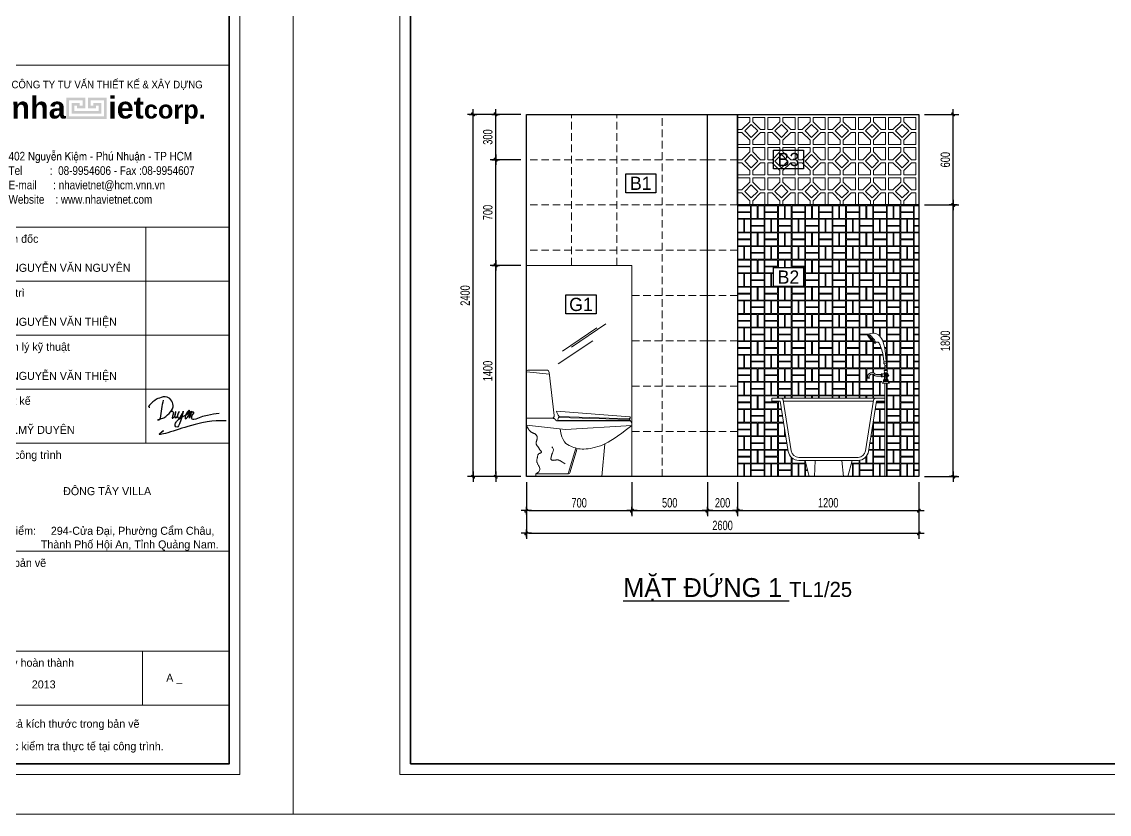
# Model space of a CAD drawing. Header units: inches. Extents: x 88947 to 296847, y 35049 to 161062.
# Drawn here: x 220800 to 228005, y 45550 to 50801 of the extents above; entities that cross this region are included whole.
import ezdxf
from ezdxf.enums import TextEntityAlignment as Align

# ---------------------------------------------------------------- set-up
doc = ezdxf.new("R2010")
doc.units = ezdxf.units.IN
doc.header["$MEASUREMENT"] = 0
doc.header["$PDMODE"] = 1
doc.linetypes.add('HIDDEN', pattern=[0.375, 0.25, -0.125])
doc.layers.add('$AUDIT_BAD_LAYER1', color=7, linetype='Continuous')
doc.layers.add('text', color=2, linetype='Continuous')
for name, color, linetype, lineweight in [('0.15', 175, 'Continuous', 20), ('0.4', 1, 'Continuous', 30), ('A-Dims', 145, 'Continuous', 25), ('A-Text', 30, 'Continuous', 9), ('A-Wall', 2, 'Continuous', 35), ('DIM', 7, 'Continuous', 25), ('HACTH', 8, 'Continuous', 5), ('KHUNG 2', 144, 'Continuous', 18), ('KY HIEU', 4, 'Continuous', 25), ('NEN', 5, 'Continuous', 9), ('Net thay', 3, 'Continuous', 25), ('NETMANH', 192, 'Continuous', 18), ('vdung', 56, 'Continuous', 9)]:
    doc.layers.add(name, color=color, linetype=linetype, lineweight=lineweight)
doc.styles.add('FRANKO', font='VFRANKO.TTF')
doc.styles.add('KHUNGTEN', font='VHELVEB.TTF')
doc.styles.add('VNI-HELVE-CONDENSE', font='VNARIAL.TTF', dxfattribs={"width": 0.7})
doc.dimstyles.new('TAS-50', dxfattribs={"dimscale": 25, "dimtxt": 2.5, "dimasz": 0.7, "dimexe": 1.5, "dimexo": 1.5, "dimgap": 0.8, "dimtad": 1, "dimdec": 0, "dimzin": 3, "dimdsep": 46, "dimtxsty": 'VNI-HELVE-CONDENSE', "dimblk": 'TICK', "dimcen": 2.5, "dimclrt": 71, "dimazin": 2, "dimtfac": 0.75, "dimtdec": 0, "dimtix": 1, "dimtmove": 2, "dimatfit": 2, "dimldrblk": 'TICK123', "dimfxl": 1.5, "dimtolj": 1, "dimtzin": 0, "dimarcsym": 0})

# ---------------------------------------------------------------- blocks, each defined once
blk = doc.blocks.new('A$C22DF5D2D')
for points in [[(-10, 1159), (-123, 479), (-148, 421), (-212, 409), (-104, 451), (219, 660), (363, 901), (147, 1267), (-150, 1235), (-388, 1094), (-537, 889), (-506, 892)], [(255, 700), (290, 728), (339, 743), (363, 705), (341, 552), (331, 483), (357, 485), (464, 729), (431, 561), (448, 495), (513, 535), (530, 566), (588, 726), (535, 529), (559, 486), (639, 526), (747, 742), (622, 304), (565, 189), (507, 143), (444, 188), (443, 257), (521, 382), (803, 578), (926, 655), (981, 729), (981, 766), (870, 665), (831, 456), (904, 515), (1051, 736), (976, 480), (1094, 717), (1127, 703), (1105, 634), (1056, 499), (1066, 460), (1148, 442), (1421, 530), (1656, 597), (2094, 666)], [(2356, 378), (916, 165), (-61, -39), (0, 0), (-61, -39)]]:
    blk.add_spline(points, degree=3)
blk = doc.blocks.new('khung ten')
at = {"layer": '0.4'}
h = blk.add_hatch(color=256, dxfattribs=at)
h.paths.add_polyline_path([(303108, -206615), (302758, -206615), (302758, -207015), (303508, -207015), (303508, -206615), (303158, -206615), (303158, -206815), (303308, -206815), (303308, -206765), (303358, -206765), (303358, -206865), (302908, -206865), (302908, -206765), (302958, -206765), (302958, -206815), (303108, -206815)])
h.paths.add_polyline_path([(303058, -206665), (303058, -206765), (303008, -206765), (303008, -206715), (302858, -206715), (302858, -206915), (303408, -206915), (303408, -206715), (303258, -206715), (303258, -206765), (303208, -206765), (303208, -206665), (303458, -206665), (303458, -206965), (302808, -206965), (302808, -206665)], flags=16)
at = {"layer": '0.15', "ltscale": 0.7}
blk.add_line((301249, -213090), (305804, -213090), dxfattribs=at)
at = {"layer": 'A-Wall', "ltscale": 0.7}
blk.add_lwpolyline([(267204, -219099), (305804, -219099), (305804, -190799), (267204, -190799)], close=True, dxfattribs=at)
at = {"layer": 'KHUNG 2', "ltscale": 0.7}
for p, q in [((301249, -206004), (305804, -206004)), ((301249, -209041), (305804, -209041)), ((304246, -213090), (304246, -209041)), ((301249, -210053), (305804, -210053)), ((301249, -211065), (305804, -211065)), ((301249, -212078), (305804, -212078)), ((301249, -213090), (305804, -213090)), ((301249, -215115), (305804, -215115)), ((301249, -216986), (305804, -216986)), ((304185, -217998), (304185, -216986)), ((301249, -217998), (305804, -217998))]:
    blk.add_line(p, q, dxfattribs=at)
blk.add_lwpolyline([(267004, -219299), (306004, -219299), (306004, -190599), (267004, -190599)], close=True, dxfattribs=at)
at = {"layer": 'NETMANH', "ltscale": 0.7}
blk.add_lwpolyline([(265004, -220042), (307004, -220042), (307004, -190342), (265004, -190342)], close=True, dxfattribs=at)
at = {"layer": 'text', "linetype": 'Continuous', "xscale": 0.5, "yscale": 0.5, "zscale": 0.5}
blk.add_blockref('A$C22DF5D2D', (304573, -212860), dxfattribs=at)
at = {"layer": '$AUDIT_BAD_LAYER1', "color": 2, "linetype": 'Continuous', "style": 'KHUNGTEN', "width": 0.9}
blk.add_text('COÂNG TY TÖ VAÁN THIEÁT KEÁ & XAÂY DÖÏNG', height=142.53, dxfattribs=at).set_placement((303519, -206369), align=Align.MIDDLE_CENTER)
at = {"layer": '$AUDIT_BAD_LAYER1', "color": 2, "linetype": 'Continuous', "insert": (301673, -207630), "char_height": 161.97, "width": 6102.51, "attachment_point": 1, "style": 'KHUNGTEN'}
blk.add_mtext('{\\fVNI-Helve-Condense|b0|i0|c0|p2;402 Nguyeãn Kieäm - Phuù Nhuaän - TP HCM \\PTel          :  08-9954606 - Fax :08-9954607\\PE-mail      : nhavietnet@hcm.vnn.vn\\PWebsite    : www.nhavietnet.com}', dxfattribs=at)
at = {"layer": 'text', "linetype": 'Continuous', "style": 'FRANKO'}
for s, p in [('Giaùm ñoác', (301373, -209334)), ('Kts.NGUYEÃN VAÊN NGUYEÂN', (301373, -209878)), ('Chuû trì', (301373, -210346)), ('Kts.NGUYEÃN VAÊN THIEÄN', (301373, -210890)), ('Quaûn lyù kyõ thuaät', (301373, -211358)), ('Kts.NGUYEÃN VAÊN THIEÄN', (301373, -211903)), ('Thieát keá', (301373, -212370)), ('LEÂ.T.MYÕ DUYEÂN', (301373, -212915)), ('Teân coâng trình', (301373, -213383)), ('ÑOÂNG TAÂY VILLA', (302695, -214063)), ('Ñòa Ñieåm:     294-Cöûa Ñaïi, Phöôøng Caåm Chaâu, ', (301306, -214806)), ('Thaønh Phoá Hoäi An, Tænh Quaûng Nam.', (302278, -215061)), ('Teân baûn veõ ', (301373, -215407)), ('Ngaøy hoaøn thaønh', (301373, -217278)), ('A _ ', (304627, -217560)), ('2013', (302108, -217684)), ('Taát caû kích thöôùc trong baûn veõ ', (301385, -218421)), ('ñöôïc kieåm tra thöïc teá taïi coâng trình.', (301381, -218842))]:
    blk.add_text(s, height=150, dxfattribs=at).set_placement(p)
at = {"layer": 'text', "linetype": 'Continuous', "insert": (303546, -206852), "char_height": 410.12, "width": 9417.44, "attachment_point": 5, "style": 'KHUNGTEN'}
blk.add_mtext('{\\fVNI-Helve|b1|i0|c0|p2;nha     iet\\H0.8274x;corp.}', dxfattribs=at)
blk = doc.blocks.new('syb-floor')
at = {"linetype": 'Continuous'}
blk.add_lwpolyline([(-4.79, -2.5), (-4.79, 2.5), (3.22, 2.5), (3.22, -2.5)], close=True, dxfattribs=at)
blk.add_attdef('SYB-FLOOR', text='', height=2.5, dxfattribs=at).set_placement((-0.78, 0), align=Align.MIDDLE_CENTER)
blk = doc.blocks.new('TICK')
at = {"layer": 'A-Dims', "color": 1}
for p, q in [((-2, 0), (2, 0)), ((0, 1.5), (0, -1.5))]:
    blk.add_line(p, q, dxfattribs=at)
at = {"layer": 'A-Dims', "color": 1, "const_width": 0.788}
blk.add_lwpolyline([(-0.33, -0.35), (0.38, 0.38)], dxfattribs=at)
at = {"layer": 'A-Dims', "color": 1, "const_width": 0.394}
for points in [[(0.24, 0.52, -0.414214), (0.52, 0.52, -1)], [(0.52, 0.52, -0.414214), (0.52, 0.24, -1)], [(-0.47, -0.21, 0.414214), (-0.47, -0.49, 1)], [(-0.47, -0.49, 0.414214), (-0.19, -0.49, 1)]]:
    blk.add_lwpolyline(points, format="xyb", dxfattribs=at)
blk = doc.blocks.new('*D4298')
at = {"layer": 'Defpoints', "color": 0}
for p in [(224842.6, 47786.9), (225342.6, 47786.9), (225342.6, 47561.6)]:
    blk.add_point(p, dxfattribs=at)
at = {"layer": 'DIM', "color": 0, "lineweight": -2}
for p, q in [((224842.6, 47749.4), (224842.6, 47524.1)), ((225342.6, 47749.4), (225342.6, 47524.1)), ((224860.1, 47561.6), (225325.1, 47561.6))]:
    blk.add_line(p, q, dxfattribs=at)
at = {"layer": 'DIM', "color": 0, "lineweight": -2, "xscale": 17.5, "yscale": 17.5, "zscale": 17.5, "rotation": 180}
blk.add_blockref('TICK', (224842.6, 47561.6), dxfattribs=at)
at = {"layer": 'DIM', "color": 0, "lineweight": -2, "xscale": 17.5, "yscale": 17.5, "zscale": 17.5}
blk.add_blockref('TICK', (225342.6, 47561.6), dxfattribs=at)
at = {"layer": 'DIM', "color": 71, "insert": (225092.6, 47613.5), "char_height": 62.5, "attachment_point": 5, "style": 'VNI-HELVE-CONDENSE'}
blk.add_mtext('\\A1;500', dxfattribs=at)
blk = doc.blocks.new('TICK123')
at = {"layer": 'A-Dims', "color": 1}
blk.add_lwpolyline([(0.05, 0, 0, 0.84, 0), (-2.11, 0, 8.4, 8.4, 0)], format="xyseb", dxfattribs=at)
blk = doc.blocks.new('*D4299')
at = {"layer": 'Defpoints', "color": 0}
for p in [(225342.6, 47786.9), (225542.6, 47786.9), (225542.6, 47561.6)]:
    blk.add_point(p, dxfattribs=at)
at = {"layer": 'DIM', "color": 0, "lineweight": -2}
for p, q in [((225342.6, 47749.4), (225342.6, 47524.1)), ((225542.6, 47749.4), (225542.6, 47524.1)), ((225360.1, 47561.6), (225525.1, 47561.6))]:
    blk.add_line(p, q, dxfattribs=at)
at = {"layer": 'DIM', "color": 0, "lineweight": -2, "xscale": 17.5, "yscale": 17.5, "zscale": 17.5, "rotation": 180}
blk.add_blockref('TICK', (225342.6, 47561.6), dxfattribs=at)
at = {"layer": 'DIM', "color": 0, "lineweight": -2, "xscale": 17.5, "yscale": 17.5, "zscale": 17.5}
blk.add_blockref('TICK', (225542.6, 47561.6), dxfattribs=at)
at = {"layer": 'DIM', "color": 71, "insert": (225442.6, 47613.5), "char_height": 62.5, "attachment_point": 5, "style": 'VNI-HELVE-CONDENSE'}
blk.add_mtext('\\A1;200', dxfattribs=at)
blk = doc.blocks.new('*D4300')
at = {"layer": 'Defpoints', "color": 0}
for p in [(225542.6, 47786.9), (226742.6, 47786.9), (226742.6, 47561.6)]:
    blk.add_point(p, dxfattribs=at)
at = {"layer": 'DIM', "color": 0, "lineweight": -2}
for p, q in [((225542.6, 47749.4), (225542.6, 47524.1)), ((226742.6, 47749.4), (226742.6, 47524.1)), ((225560.1, 47561.6), (226725.1, 47561.6))]:
    blk.add_line(p, q, dxfattribs=at)
at = {"layer": 'DIM', "color": 0, "lineweight": -2, "xscale": 17.5, "yscale": 17.5, "zscale": 17.5, "rotation": 180}
blk.add_blockref('TICK', (225542.6, 47561.6), dxfattribs=at)
at = {"layer": 'DIM', "color": 0, "lineweight": -2, "xscale": 17.5, "yscale": 17.5, "zscale": 17.5}
blk.add_blockref('TICK', (226742.6, 47561.6), dxfattribs=at)
at = {"layer": 'DIM', "color": 71, "insert": (226142.6, 47613.5), "char_height": 62.5, "attachment_point": 5, "style": 'VNI-HELVE-CONDENSE'}
blk.add_mtext('\\A1;1200', dxfattribs=at)
blk = doc.blocks.new('*D4295')
at = {"layer": 'Defpoints', "color": 0}
for p in [(224142.6, 47786.9), (226742.6, 47786.9), (226742.6, 47411.6)]:
    blk.add_point(p, dxfattribs=at)
at = {"layer": 'DIM', "color": 0, "lineweight": -2}
for p, q in [((224142.6, 47749.4), (224142.6, 47374.1)), ((226742.6, 47749.4), (226742.6, 47374.1)), ((224160.1, 47411.6), (226725.1, 47411.6))]:
    blk.add_line(p, q, dxfattribs=at)
at = {"layer": 'DIM', "color": 0, "lineweight": -2, "xscale": 17.5, "yscale": 17.5, "zscale": 17.5, "rotation": 180}
blk.add_blockref('TICK', (224142.6, 47411.6), dxfattribs=at)
at = {"layer": 'DIM', "color": 0, "lineweight": -2, "xscale": 17.5, "yscale": 17.5, "zscale": 17.5}
blk.add_blockref('TICK', (226742.6, 47411.6), dxfattribs=at)
at = {"layer": 'DIM', "color": 71, "insert": (225442.6, 47463.5), "char_height": 62.5, "attachment_point": 5, "style": 'VNI-HELVE-CONDENSE'}
blk.add_mtext('\\A1;2600', dxfattribs=at)
blk = doc.blocks.new('*D4291')
at = {"layer": 'Defpoints', "color": 0}
for p in [(223939.4, 49186.9), (224142.6, 49186.9), (224142.6, 47786.9)]:
    blk.add_point(p, dxfattribs=at)
at = {"layer": 'DIM', "color": 0, "lineweight": -2}
for p, q in [((224105.1, 49186.9), (223901.9, 49186.9)), ((223939.4, 47804.4), (223939.4, 49169.4)), ((224105.1, 47786.9), (223901.9, 47786.9))]:
    blk.add_line(p, q, dxfattribs=at)
at = {"layer": 'DIM', "color": 0, "lineweight": -2, "xscale": 17.5, "yscale": 17.5, "zscale": 17.5}
for p, rotation in [((223939.4, 49186.9), 90), ((223939.4, 47786.9), 270)]:
    blk.add_blockref('TICK', p, dxfattribs=dict(at, rotation=rotation))
at = {"layer": 'DIM', "color": 71, "insert": (223887.5, 48486.9), "char_height": 62.5, "attachment_point": 5, "rotation": 90, "style": 'VNI-HELVE-CONDENSE'}
blk.add_mtext('\\A1;1400', dxfattribs=at)
blk = doc.blocks.new('*D4292')
at = {"layer": 'Defpoints', "color": 0}
for p in [(223789.4, 50186.9), (224142.6, 50186.9), (224142.6, 47786.9)]:
    blk.add_point(p, dxfattribs=at)
at = {"layer": 'DIM', "color": 0, "lineweight": -2}
for p, q in [((224105.1, 50186.9), (223751.9, 50186.9)), ((223789.4, 47804.4), (223789.4, 50169.4)), ((224105.1, 47786.9), (223751.9, 47786.9))]:
    blk.add_line(p, q, dxfattribs=at)
at = {"layer": 'DIM', "color": 0, "lineweight": -2, "xscale": 17.5, "yscale": 17.5, "zscale": 17.5}
for p, rotation in [((223789.4, 50186.9), 90), ((223789.4, 47786.9), 270)]:
    blk.add_blockref('TICK', p, dxfattribs=dict(at, rotation=rotation))
at = {"layer": 'DIM', "color": 71, "insert": (223737.5, 48986.9), "char_height": 62.5, "attachment_point": 5, "rotation": 90, "style": 'VNI-HELVE-CONDENSE'}
blk.add_mtext('\\A1;2400', dxfattribs=at)
blk = doc.blocks.new('*D4293')
at = {"layer": 'Defpoints', "color": 0}
for p in [(223939.4, 49886.9), (224142.6, 49886.9), (224142.6, 49186.9)]:
    blk.add_point(p, dxfattribs=at)
at = {"layer": 'DIM', "color": 0, "lineweight": -2}
for p, q in [((224105.1, 49886.9), (223901.9, 49886.9)), ((223939.4, 49204.4), (223939.4, 49869.4)), ((224105.1, 49186.9), (223901.9, 49186.9))]:
    blk.add_line(p, q, dxfattribs=at)
at = {"layer": 'DIM', "color": 0, "lineweight": -2, "xscale": 17.5, "yscale": 17.5, "zscale": 17.5}
for p, rotation in [((223939.4, 49886.9), 90), ((223939.4, 49186.9), 270)]:
    blk.add_blockref('TICK', p, dxfattribs=dict(at, rotation=rotation))
at = {"layer": 'DIM', "color": 71, "insert": (223887.5, 49536.9), "char_height": 62.5, "attachment_point": 5, "rotation": 90, "style": 'VNI-HELVE-CONDENSE'}
blk.add_mtext('\\A1;700', dxfattribs=at)
blk = doc.blocks.new('*D4294')
at = {"layer": 'Defpoints', "color": 0}
for p in [(223939.4, 50186.9), (224142.6, 50186.9), (224142.6, 49886.9)]:
    blk.add_point(p, dxfattribs=at)
at = {"layer": 'DIM', "color": 0, "lineweight": -2}
for p, q in [((224105.1, 50186.9), (223901.9, 50186.9)), ((223939.4, 49904.4), (223939.4, 50169.4)), ((224105.1, 49886.9), (223901.9, 49886.9))]:
    blk.add_line(p, q, dxfattribs=at)
at = {"layer": 'DIM', "color": 0, "lineweight": -2, "xscale": 17.5, "yscale": 17.5, "zscale": 17.5}
for p, rotation in [((223939.4, 50186.9), 90), ((223939.4, 49886.9), 270)]:
    blk.add_blockref('TICK', p, dxfattribs=dict(at, rotation=rotation))
at = {"layer": 'DIM', "color": 71, "insert": (223887.4, 50036.9), "char_height": 62.5, "attachment_point": 5, "rotation": 90, "style": 'VNI-HELVE-CONDENSE'}
blk.add_mtext('\\A1;300', dxfattribs=at)
blk = doc.blocks.new('*D4296')
at = {"layer": 'Defpoints', "color": 0}
for p in [(226742.6, 49586.9), (226970.7, 49586.9), (226742.6, 47786.9)]:
    blk.add_point(p, dxfattribs=at)
at = {"layer": 'DIM', "color": 0, "lineweight": -2}
for p, q in [((226780.1, 49586.9), (227008.2, 49586.9)), ((226970.7, 47804.4), (226970.7, 49569.4)), ((226780.1, 47786.9), (227008.2, 47786.9))]:
    blk.add_line(p, q, dxfattribs=at)
at = {"layer": 'DIM', "color": 0, "lineweight": -2, "xscale": 17.5, "yscale": 17.5, "zscale": 17.5}
for p, rotation in [((226970.7, 49586.9), 90), ((226970.7, 47786.9), 270)]:
    blk.add_blockref('TICK', p, dxfattribs=dict(at, rotation=rotation))
at = {"layer": 'DIM', "color": 71, "insert": (226918.8, 48686.9), "char_height": 62.5, "attachment_point": 5, "rotation": 90, "style": 'VNI-HELVE-CONDENSE'}
blk.add_mtext('\\A1;1800', dxfattribs=at)
blk = doc.blocks.new('*D4297')
at = {"layer": 'Defpoints', "color": 0}
for p in [(226742.6, 50186.9), (226970.7, 50186.9), (226742.6, 49586.9)]:
    blk.add_point(p, dxfattribs=at)
at = {"layer": 'DIM', "color": 0, "lineweight": -2}
for p, q in [((226780.1, 50186.9), (227008.2, 50186.9)), ((226970.7, 49604.4), (226970.7, 50169.4)), ((226780.1, 49586.9), (227008.2, 49586.9))]:
    blk.add_line(p, q, dxfattribs=at)
at = {"layer": 'DIM', "color": 0, "lineweight": -2, "xscale": 17.5, "yscale": 17.5, "zscale": 17.5}
for p, rotation in [((226970.7, 50186.9), 90), ((226970.7, 49586.9), 270)]:
    blk.add_blockref('TICK', p, dxfattribs=dict(at, rotation=rotation))
at = {"layer": 'DIM', "color": 71, "insert": (226918.8, 49886.9), "char_height": 62.5, "attachment_point": 5, "rotation": 90, "style": 'VNI-HELVE-CONDENSE'}
blk.add_mtext('\\A1;600', dxfattribs=at)
blk = doc.blocks.new('A$C44274471')
at = {"linetype": 'Continuous', "ltscale": 3}
for p, q in [((0, 520), (0, 500)), ((60.4, 520), (689.6, 520)), ((750, 520), (750, 500)), ((76.4, 500), (673.6, 500)), ((220.2, 107.6), (247.6, 0)), ((287.7, 107.6), (283.5, 0)), ((463.4, 107.6), (474.7, 0)), ((532.3, 107.6), (504, 0))]:
    blk.add_line(p, q, dxfattribs=at)
for points in [[(750, 520), (689.6, 520, 0.368555), (674.8, 507.4), (621, 170.3, -0.371992), (571.5, 127.6), (178.5, 127.6, -0.371992), (129, 170.3), (75.2, 507.4, 0.368555), (60.4, 520), (0, 520)], [(750, 500), (693.9, 500), (640.7, 167.3, -0.371459), (571.5, 107.6), (178.5, 107.6, -0.371459), (109.3, 167.3), (56.1, 500), (0, 500)]]:
    blk.add_lwpolyline(points, format="xyb", dxfattribs=at)
blk = doc.blocks.new('Horizontal Faucet-Side')
for p, q in [((0.5, 0.11), (-0.5, 0.11)), ((-0.85, -1.38), (-0.85, -1.51)), ((-0.81, -1.38), (-0.81, -1.51)), ((-0.78, -1.38), (-0.81, -1.38)), ((-0.77, -1.51), (-0.81, -1.51)), ((-0.76, -3.04), (-0.76, -3.15)), ((-0.63, -2.92), (0.64, -2.92)), ((-0.63, -3.27), (0.64, -3.27)), ((-0.61, -2.84), (0.61, -2.84)), ((-0.61, -2.92), (0.61, -2.92)), ((-0.58, -1.8), (-0.58, -1.91)), ((-0.57, -3.49), (0.57, -3.49)), ((-0.57, -3.49), (0.57, -3.49)), ((-0.51, -3.49), (-0.51, -3.27)), ((0.5, -0.93), (-0.5, -0.93)), ((0.5, -1.53), (-0.5, -1.53)), ((-0.5, -3.04), (-0.5, -3.15)), ((-0.48, -0.64), (0.48, -0.64)), ((-0.48, -0.7), (0.48, -0.7)), ((-0.45, -1.68), (-0.25, -1.68)), ((-0.45, -2.03), (-0.26, -2.03)), ((0.44, -0.89), (-0.44, -0.89)), ((-0.43, -1.68), (-0.33, -1.68)), ((0.39, -0.93), (-0.39, -0.93)), ((-0.38, -2.25), (-0.26, -2.25)), ((-0.38, -2.38), (-0.26, -2.38)), ((-0.32, -1.8), (-0.32, -1.91)), ((0.26, -1.97), (-0.26, -1.97)), ((-0.26, -1.97), (-0.26, -2.84)), ((-0.25, -1.6), (-0.25, -1.97)), ((0.25, -1.96), (-0.25, -1.96)), ((0.25, -1.6), (0.25, -1.97)), ((0.25, -1.68), (0.42, -1.68)), ((0.26, -1.97), (0.26, -2.84)), ((0.26, -2.03), (0.45, -2.03)), ((0.26, -2.25), (0.38, -2.25)), ((0.26, -2.38), (0.38, -2.38)), ((0.31, -1.8), (0.31, -1.91)), ((0.33, -1.68), (0.45, -1.68)), ((0.5, -3.04), (0.5, -3.15)), ((0.51, -3.49), (0.51, -3.27)), ((0.58, -1.8), (0.58, -1.91)), ((0.77, -3.04), (0.77, -3.15)), ((1.18, -0.94), (1.18, -1.94)), ((1.31, -0.94), (1.31, -1.94)), ((1.43, -1.07), (1.43, -1.82)), ((1.49, -1.13), (1.49, -1.76)), ((1.49, -1.19), (3.13, -1.19)), ((1.49, -1.69), (3.13, -1.69)), ((5.5, -1.86), (5.5, -2.23)), ((5.5, -2.23), (6, -2.23)), ((5.5, -2.35), (6, -2.35)), ((6, -1.83), (6, -2.23))]:
    blk.add_line(p, q)
for radius in [0.24, 0.106]:
    blk.add_circle((0, -1.23), radius)
for centre, radius, start, end in [((-0.48, 0.04), 0.0765, 108.8344, 251.1656), ((-0.32, 0.08), 0.187, 128.8603, 169.4936), ((0, 0), 0.492, 27.3924, 152.6075), ((0.32, 0.08), 0.187, 10.5064, 51.1397), ((0.48, 0.04), 0.0765, 288.8344, 71.1656), ((-0.86, -1.49), 0.105, 82.9529, 156.4512), ((-0.86, -1.4), 0.105, 203.5488, 277.0471), ((-0.37, -4.03), 0.577, 110.9621, 153.5568), ((-0.83, -1.38), 0.0191, 0, 180), ((-0.83, -1.51), 0.0191, 180, 0), ((0.14, -1.38), 0.917, 132.2191, 220.7078), ((-0.63, -3.04), 0.125, 90, 180), ((-0.63, -3.15), 0.125, 180, 270), ((-0.85, -3.46), 0.546, 50.2117, 74.0678), ((-0.85, -2.73), 0.546, 285.9322, 309.7883), ((-0.21, -3.15), 0.502, 191.805, 223.4089), ((-0.61, -2.88), 0.0383, 90, 270), ((-0.21, -3.15), 0.502, 129.691, 142.1531), ((-0.45, -1.8), 0.125, 90, 180), ((-0.45, -1.91), 0.125, 180, 270), ((0.15, -1.72), 0.748, 199.8702, 225.3483), ((-1.32, -1.16), 0.96, 324.5133, 336.9703), ((-1.14, -2.3), 0.766, 322.756, 353.9554), ((-0.67, -2.22), 0.546, 50.2117, 74.0678), ((-0.67, -1.49), 0.546, 285.9322, 309.7883), ((-0.48, -0.67), 0.0312, 90, 270), ((-2.09, -0.65), 1.7, 0.3616, 21.3297), ((0, -1.55), 0.791, 50.8029, 129.1971), ((-2.15, -1.23), 1.68, 349.7227, 10.2773), ((0, -3.99), 1.07, 62.0287, 117.9713), ((0, -2.2), 1.07, 242.0287, 297.9713), ((-0.38, -2.32), 0.0625, 90, 270), ((0, -2.14), 0.461, 122.1571, 133.1963), ((0, -1.57), 0.461, 226.8037, 237.8429), ((-0.32, -1.6), 0.0701, 358.1671, 85.165), ((0.32, -1.6), 0.0701, 94.835, 181.8329), ((0, -2.14), 0.461, 46.8037, 56.5158), ((0, -1.57), 0.461, 303.4842, 313.1963), ((0.67, -2.26), 0.585, 105.3059, 128.3511), ((0.67, -1.45), 0.585, 231.6489, 254.6941), ((-0.15, -1.72), 0.748, 314.6517, 340.1298), ((0.38, -2.32), 0.0625, 270, 90), ((1.14, -2.3), 0.766, 186.0446, 217.244), ((2.09, -0.65), 1.7, 158.6703, 179.6384), ((1.32, -1.16), 0.96, 203.0297, 215.4867), ((0.45, -1.8), 0.125, 0, 90), ((0.45, -1.91), 0.125, 270, 360), ((2.15, -1.23), 1.68, 169.7227, 190.2773), ((0.48, -0.67), 0.0312, 270, 90), ((0.05, -1.3), 0.733, 33.1755, 54.5132), ((0.87, -3.5), 0.585, 105.3059, 128.3511), ((0.87, -2.69), 0.585, 231.6489, 254.6941), ((0.21, -3.15), 0.502, 37.8469, 50.309), ((0.89, -2.38), 0.521, 56.448, 131.9153), ((0.21, -3.15), 0.502, 316.5911, 348.4745), ((0.37, -4.03), 0.577, 26.4432, 69.0379), ((0.61, -2.88), 0.0383, 270, 90), ((0.64, -3.04), 0.125, 0, 90), ((0.64, -3.15), 0.125, 270, 360), ((0.95, -0.61), 0.409, 225.5769, 304.3774), ((1.24, -0.94), 0.0625, 0, 180), ((1.24, -1.94), 0.0625, 180, 0), ((1.37, -1.07), 0.0625, 0, 180), ((1.37, -1.82), 0.0625, 180, 0), ((1.46, -1.13), 0.0312, 0, 180), ((1.46, -1.76), 0.0312, 180, 0), ((3.13, -0.69), 0.5, 270, 318.296), ((3.13, -0.69), 1, 270, 318.296), ((4.57, -1.98), 1.44, 5.832, 138.296), ((4.57, -1.98), 0.935, 7.2264, 138.296), ((5.5, -2.29), 0.0625, 90, 270), ((6, -2.29), 0.0625, 270, 90), ((-1.17, -3.72), 0.286, 265.658, 349.6403), ((1.17, -3.72), 0.286, 190.3597, 274.342)]:
    blk.add_arc(centre, radius, start, end)
blk = doc.blocks.new('A$C4BEF14F7')
h = blk.add_hatch()
h.set_pattern_fill('HEX', color=256, scale=12, style=0)
h.set_pattern_definition([(7e-15, (-25102.5232, -26589.0882), (0, 2.59807621), [1.5, -3]), (120, (-25102.5232, -26589.0882), (-2.25, -1.2990381), [1.5, -3]), (60, (-25101.0232, -26589.0882), (-2.25, 1.2990381), [1.5, -3])])
edge = h.paths.add_edge_path()
edge.add_ellipse((-99.1, 174.2), major_axis=(-24.4, 28.4), ratio=0.188266, start_angle=181.55735, end_angle=360)
edge.add_ellipse((-99.1, 174.2), major_axis=(-24.4, 28.4), ratio=0.188266, start_angle=360, end_angle=540)
edge.add_line((-74.7, 145.8), (-74.6, 145.9))
for p, q in [((-123.5, 202.7), (-119, 207.2)), ((-74.7, 145.8), (-70.2, 150.3))]:
    blk.add_line(p, q)
for points in [[(-119, 207.2), (-103.8, 211.5), (-90.5, 213.6), (-78.8, 213.5), (-68.5, 211.5), (-59.5, 207.6), (-51.4, 202.2), (-44.1, 195.2), (-37.3, 187), (-31, 177.6), (-25.1, 166.6), (-19.7, 153.8), (-14.8, 138.7), (-10.6, 120.9), (-7, 100), (-0.7, 27.3), (-0.7, 27.2)], [(-70.2, 150.3), (-65.4, 153.4), (-61.2, 155.1), (-57.5, 155.3), (-54, 154.1), (-50.7, 151.4), (-47.5, 147.1), (-44.2, 141.2), (-40.7, 133.8), (-37, 124.8), (-33.1, 114.5), (-29.3, 103.4), (-25.6, 91.6), (-22.3, 79.7), (-14.6, 27.3)], [(-14.6, 27.3), (-14.3, 23.8), (-0.5, 24.9), (-0.7, 27.2)], [(-12.3, 11.2), (-8.9, 1.4), (0, 0), (1, 12.3)]]:
    blk.add_lwpolyline(points)
blk.add_lwpolyline([(-14.6, 11), (2.8, 12.4), (1.7, 25.1), (-15.6, 23.7)], close=True)
blk.add_ellipse((-94.6, 178.7), major_axis=(-24.4, 28.4), ratio=0.188266, start_param=3.141593, end_param=6.310366)
blk = doc.blocks.new('bb')
for p, q in [((-91.4, 678.8), (61.9, 694.1)), ((-71.8, 706.5), (52.7, 706.5)), ((61.9, 697.2), (61.9, 342.2)), ((-624.1, 395.8), (-138.2, 434.2)), ((-628.7, 369.4), (-139.8, 369.4)), ((-627.6, 390.6), (-619.3, 382.3)), ((-622.5, 378.5), (-151.2, 392.6)), ((-619.3, 382.3), (-154.8, 398.5)), ((-106.1, 387.9), (61.9, 387.9)), ((-638, 339.8), (-196.7, 311.7)), ((-197.7, 311.7), (61.9, 342.2)), ((-457.8, 217.4), (-438.1, 0)), ((-275.1, 187), (-226.9, 25.1)), ((-266.2, 189.7), (-218.1, 27.7)), ((-438.1, 0), (0, 0)), ((-218.1, 18.5), (0, 18.5)), ((0, 18.5), (0, 0))]:
    blk.add_line(p, q)
for points in [[(-90.1, 690.1), (-122.8, 404.5)], [(-626.4, 373.1), (-148, 373.1)], [(-106.1, 387.9), (-109.3, 387.5), (-111.9, 387.1), (-114.1, 386.8), (-115.9, 386.5), (-117.5, 386.1), (-118.7, 385.8), (-119.8, 385.5), (-120.8, 385.2), (-121.7, 384.9), (-122.6, 384.6), (-123.4, 384.3), (-124.1, 384), (-124.8, 383.6), (-125.4, 383.3), (-126, 382.9), (-126.6, 382.6), (-127.1, 382.2), (-127.6, 381.7), (-128.1, 381.3), (-128.6, 380.8), (-129, 380.3), (-129.4, 379.9), (-129.8, 379.4), (-130.2, 378.9), (-130.6, 378.5), (-131, 378), (-131.4, 377.6), (-131.7, 377.1), (-132, 376.7), (-132.4, 376.3), (-132.7, 375.9), (-132.9, 375.6), (-133.2, 375.2), (-133.4, 374.9), (-133.6, 374.6), (-133.7, 374.4), (-133.9, 374.1), (-134.1, 373.8), (-134.2, 373.6), (-134.4, 373.3), (-134.6, 373.1), (-134.9, 372.8), (-135.3, 372.4), (-136, 371.9), (-137, 371.2), (-138.3, 370.4), (-139.8, 369.4)], [(-638, 339.8), (-601.4, 311.6), (-569.8, 287.9), (-542.6, 268.3), (-519, 252.2), (-498.2, 239), (-479.5, 228.2), (-462.2, 219.4), (-445.5, 211.9), (-428.8, 205.3), (-412.1, 199.6), (-395.5, 194.7), (-379.3, 190.6), (-363.4, 187.4), (-348.2, 185), (-333.6, 183.4), (-319.9, 182.7), (-307.2, 182.8), (-295.3, 183.6), (-284, 185.2), (-273.3, 187.4), (-262.9, 190.2), (-252.7, 193.6), (-242.5, 197.4), (-232.2, 201.6), (-221.7, 206.3), (-211.1, 212.2), (-200.8, 220.2), (-191, 231), (-181.9, 245.5), (-173.9, 264.6), (-167.1, 289.2), (-162.6, 315.8)], [(61.9, 342.2), (57.3, 332.8), (53.4, 325.3), (50.2, 319.4), (47.6, 314.8), (45.5, 311.4), (43.8, 308.8), (42.2, 306.7), (40.9, 305.1), (39.5, 303.5), (38.2, 302), (36.8, 300.6), (35.3, 299.3), (33.8, 298), (32.1, 296.8), (30.3, 295.6), (28.3, 294.5), (26.2, 293.4), (23.8, 292.3), (21.4, 291.2), (18.9, 290.2), (16.3, 289.1), (13.8, 287.9), (11.2, 286.8), (8.8, 285.5), (6.5, 284.2), (4.2, 282.8), (2.2, 281.3), (0.2, 279.8), (-1.6, 278.1), (-3.2, 276.3), (-4.7, 274.4), (-6.1, 272.4), (-7.3, 270.2), (-8.3, 268), (-9.1, 265.7), (-9.8, 263.3), (-10.3, 260.8), (-10.5, 258.3), (-10.5, 255.8), (-10.3, 253.3), (-9.9, 250.7), (-9.3, 248.2), (-8.5, 245.6), (-7.7, 243), (-6.8, 240.4), (-5.9, 237.8), (-5.1, 235.1), (-4.4, 232.5), (-3.8, 229.7), (-3.5, 227), (-3.3, 224.3), (-3.3, 221.5), (-3.5, 218.8), (-4, 216.2), (-4.7, 213.7), (-5.7, 211.2), (-6.9, 208.9), (-8.4, 206.7), (-10, 204.5), (-11.8, 202.4), (-13.6, 200.3), (-15.4, 198.2), (-17.2, 196), (-18.8, 193.8), (-20.4, 191.6), (-21.7, 189.3), (-23, 187), (-24.1, 184.7), (-25.2, 182.6), (-26.2, 180.6), (-27.2, 178.8), (-28.2, 177.3), (-29.1, 176), (-30.1, 174.9), (-31, 174), (-32, 173.2), (-32.9, 172.4), (-33.7, 171.7), (-34.6, 170.9), (-35.4, 170), (-36.2, 169), (-36.9, 167.9), (-37.4, 166.6), (-37.8, 165.3), (-38.1, 164), (-38, 162.7), (-37.7, 161.4), (-37.1, 160.3), (-36.1, 159.2), (-34.9, 158.3), (-33.4, 157.4), (-31.7, 156.6), (-30, 155.9), (-28.2, 155.2), (-26.4, 154.5), (-24.8, 153.9), (-23.3, 153.3), (-21.9, 152.6), (-20.7, 151.8), (-19.5, 151), (-18.5, 150), (-17.6, 148.8), (-16.7, 147.5), (-15.9, 145.8), (-15.1, 144), (-14.3, 141.8), (-13.6, 139.4), (-12.9, 136.8), (-12.3, 134), (-11.6, 131), (-11, 127.9), (-10.3, 124.6), (-9.7, 121.2), (-9.1, 117.8), (-8.6, 114.3), (-8.1, 110.8), (-7.8, 107.4), (-7.6, 104.2), (-7.6, 101.1), (-7.8, 98.3), (-8.2, 95.7), (-8.9, 93.2), (-9.9, 90.8), (-11.2, 88.1), (-12.7, 85.2), (-14.6, 81.9), (-16.9, 77.9), (-19.5, 73.2), (-22.3, 67.7), (-25, 61.5), (-26.7, 54.7), (-26.9, 47.6), (-25, 40.2), (-20.3, 32.8), (-12.2, 25.5), (0, 18.5)], [(-106.9, 196.7), (-111.5, 192.9), (-114.6, 188.9), (-116.5, 184.8), (-117.3, 180.5), (-117.3, 176.3), (-116.6, 172.2), (-115.6, 168.2), (-114.3, 164.5), (-113.1, 161.2), (-111.8, 158.2), (-110.7, 155.4), (-109.6, 152.9), (-108.5, 150.7), (-107.6, 148.6), (-106.8, 146.6), (-106.1, 144.8), (-105.6, 143), (-105.2, 141.3), (-104.9, 139.6), (-104.6, 137.9), (-104.3, 136.3), (-104.1, 134.5), (-103.7, 132.7), (-103.4, 130.8), (-102.9, 128.8), (-102.3, 126.7), (-101.8, 124.6), (-101.3, 122.5), (-101, 120.5), (-100.8, 118.5), (-100.9, 116.6), (-101.4, 114.8), (-102.1, 113.3), (-103.3, 111.9), (-104.7, 110.8), (-106.4, 109.8), (-108.4, 109.1), (-110.7, 108.5), (-113.1, 108.2), (-115.7, 108.1), (-118.5, 108.2), (-121.4, 108.4), (-124.4, 108.8), (-127.4, 109.3), (-130.5, 109.8), (-133.6, 110.3), (-136.7, 110.6), (-139.7, 110.9), (-142.7, 110.9), (-145.6, 110.8), (-148.4, 110.5), (-151.2, 109.9), (-153.9, 109.2), (-156.7, 108.3), (-159.4, 107.2), (-162.1, 105.9), (-164.8, 104.3), (-167.6, 102.6), (-170.8, 100.5), (-174.3, 98.1), (-178.5, 95.3), (-183.3, 92), (-189, 88.3), (-195.6, 84.1)]]:
    blk.add_lwpolyline(points)
for centre, radius, start, end in [((-71.8, 688), 18.5, 90, 173.48502), ((52.7, 697.2), 9.23, 0, 90), ((-219, 449.9), 82.3, 321.35192, 349.04289), ((-564.6, 333), 73.7, 137.97014, 174.68736), ((-622, 390.6), 5.54, 111.94181, 180), ((-182.7, 377.4), 35, 346.75493, 37.00149), ((-106.1, 404.5), 16.6, 180, 270), ((-218.1, 27.7), 9.23, 196.54898, 270), ((-197.8, 33), 21, 194.64895, 223.86958)]:
    blk.add_arc(centre, radius, start, end)
blk = doc.blocks.new('*D4301')
at = {"layer": 'Defpoints', "color": 0}
for p in [(224142.6, 47786.9), (224842.6, 47786.9), (224842.6, 47561.6)]:
    blk.add_point(p, dxfattribs=at)
at = {"layer": 'DIM', "color": 0, "lineweight": -2}
for p, q in [((224142.6, 47749.4), (224142.6, 47524.1)), ((224842.6, 47749.4), (224842.6, 47524.1)), ((224160.1, 47561.6), (224825.1, 47561.6))]:
    blk.add_line(p, q, dxfattribs=at)
at = {"layer": 'DIM', "color": 0, "lineweight": -2, "xscale": 17.5, "yscale": 17.5, "zscale": 17.5, "rotation": 180}
blk.add_blockref('TICK', (224142.6, 47561.6), dxfattribs=at)
at = {"layer": 'DIM', "color": 0, "lineweight": -2, "xscale": 17.5, "yscale": 17.5, "zscale": 17.5}
blk.add_blockref('TICK', (224842.6, 47561.6), dxfattribs=at)
at = {"layer": 'DIM', "color": 71, "insert": (224492.6, 47613.5), "char_height": 62.5, "attachment_point": 5, "style": 'VNI-HELVE-CONDENSE'}
blk.add_mtext('\\A1;700', dxfattribs=at)

msp = doc.modelspace()

# ---------------------------------------------------------------- hatches: boundary and pattern name
at = {"layer": 'HACTH'}
h = msp.add_hatch(dxfattribs=at)
h.set_pattern_fill('BASKET', color=256, scale=10, style=0, pattern_type=2)
h.set_pattern_definition([(0, (225542.6, 47786.89), (0, 180), [40, -5, 40, -5, 85, -5]), (90, (225542.6, 47786.89), (-180, 1e-14), [85, -5, 40, -5, 40, -5]), (0, (225542.6, 47961.89), (0, 180), [85, -5, 40, -5, 40, -5]), (270, (225717.6, 47961.89), (180, -3e-14), [85, -5, 40, -5, 40, -5]), (0, (225542.6, 47826.89), (0, 180), [-90, 85, -5]), (0, (225542.6, 47831.89), (0, 180), [-90, 85, -5]), (0, (225542.6, 47871.89), (0, 180), [40, -5, 40, -5, 85, -5]), (90, (225632.6, 47786.89), (-180, 1e-14), [40, -5, 40, -5, 85, -5]), (90, (225672.6, 47786.89), (-180, 1e-14), [-90, 85, -5]), (90, (225677.6, 47786.89), (-180, 1e-14), [-90, 85, -5]), (0, (225542.6, 47876.89), (0, 180), [85, -5, 40, -5, 40, -5]), (0, (225542.6, 47916.89), (0, 180), [85, -95]), (0, (225542.6, 47921.89), (0, 180), [85, -95]), (90, (225582.6, 47786.89), (-180, 1e-14), [85, -95]), (90, (225587.6, 47786.89), (-180, 1e-14), [85, -95]), (90, (225627.6, 47786.89), (-180, 1e-14), [85, -5, 40, -5, 40, -5])])
edge = h.paths.add_edge_path()
edge.add_line((226511, 48547.4), (226512.4, 48547.5))
edge.add_line((226512.4, 48547.5), (226512.1, 48551))
edge.add_line((226512.1, 48551), (226504.3, 48603.4))
edge.add_line((226504.3, 48603.4), (226501, 48615.3))
edge.add_line((226501, 48615.3), (226497.4, 48627.1))
edge.add_line((226497.4, 48627.1), (226493.5, 48638.3))
edge.add_line((226493.5, 48638.3), (226489.7, 48648.5))
edge.add_line((226489.7, 48648.5), (226485.9, 48657.5))
edge.add_line((226485.9, 48657.5), (226482.5, 48665))
edge.add_line((226482.5, 48665), (226479.2, 48670.8))
edge.add_line((226479.2, 48670.8), (226476, 48675.1))
edge.add_line((226476, 48675.1), (226472.7, 48677.8))
edge.add_line((226472.7, 48677.8), (226469.2, 48679))
edge.add_line((226469.2, 48679), (226465.4, 48678.8))
edge.add_line((226465.4, 48678.8), (226461.2, 48677.1))
edge.add_line((226461.2, 48677.1), (226456.5, 48674))
edge.add_ellipse((226432.1, 48702.4), major_axis=(-24.4, 28.4), ratio=0.188266, start_angle=180, end_angle=350.12965)
edge.add_line((226408.9, 48731.2), (226407.7, 48730.9))
edge.add_line((226407.7, 48730.9), (226407.5, 48730.7))
edge.add_ellipse((226432.1, 48702.4), major_axis=(-24.4, 28.4), ratio=0.188266, start_angle=360, end_angle=361.55735, ccw=False)
edge.add_ellipse((226432.1, 48702.4), major_axis=(-24.4, 28.4), ratio=0.188266, start_angle=180, end_angle=350.12965)
edge.add_line((226408.9, 48731.2), (226422.8, 48735.2))
edge.add_line((226422.8, 48735.2), (226436.2, 48737.3))
edge.add_line((226436.2, 48737.3), (226453.4, 48737.2))
edge.add_line((226453.4, 48737.2), (226471.4, 48729.6))
edge.add_line((226471.4, 48729.6), (226482.6, 48718.9))
edge.add_line((226482.6, 48718.9), (226493, 48706.3))
edge.add_line((226493, 48706.3), (226501.6, 48690.4))
edge.add_line((226501.6, 48690.4), (226507, 48677.5))
edge.add_line((226507, 48677.5), (226511.9, 48662.4))
edge.add_line((226511.9, 48662.4), (226516.1, 48644.6))
edge.add_line((226516.1, 48644.6), (226519.6, 48623.7))
edge.add_line((226519.6, 48623.7), (226526.2, 48548.6))
edge.add_line((226526.2, 48548.6), (226528.4, 48548.8))
edge.add_line((226528.4, 48548.8), (226529.4, 48536.1))
edge.add_line((226529.4, 48536.1), (226527.7, 48536))
edge.add_line((226527.7, 48536), (226526.7, 48523.7))
edge.add_line((226526.7, 48523.7), (226526.7, 48496.5))
edge.add_arc((226524.1, 48487.1), 9.83, 27.39244, 74.7009, ccw=False)
edge.add_arc((226530.4, 48488.7), 3.75, 10.50644, 51.13965, ccw=False)
edge.add_arc((226533.6, 48487.9), 1.53, -71.16557, 71.16557, ccw=False)
edge.add_arc((226565.9, 48474.1), 34.1, 158.67026, 179.32625)
edge.add_arc((226521.3, 48459.4), 18.3, 53.97378, 54.97199, ccw=False)
edge.add_line((226532.1, 48474.3), (226533.6, 48474.3))
edge.add_arc((226533.6, 48473.6), 0.625, -90, 90, ccw=False)
edge.add_arc((226521.3, 48459.4), 18.3, -40.70784, 47.78091, ccw=False)
edge.add_arc((226521.1, 48452.6), 15, 314.65167, 339.87072, ccw=False)
edge.add_arc((226531.6, 48440.7), 1.25, -90, 90, ccw=False)
edge.add_arc((226546.9, 48441.1), 15.3, 186.04458, 217.24404)
edge.add_arc((226528.3, 48424.1), 10, 37.84695, 50.30899, ccw=False)
edge.add_line((226536.2, 48430.3), (226539.3, 48430.3))
edge.add_line((226539.3, 48430.3), (226539.3, 48421.7))
edge.add_line((226539.3, 48421.7), (226538, 48421.7))
edge.add_arc((226528.3, 48424.1), 10, 316.59107, 345.91598, ccw=False)
edge.add_arc((226531.4, 48406.4), 11.5, 15.81685, 69.0379, ccw=False)
edge.add_arc((226547.4, 48412.6), 5.72, 211.90031, 265.65801)
edge.add_line((226547, 48406.9), (226547.8, 48406.9))
edge.add_arc((226547.4, 48412.6), 5.72, 265.65801, 274.34199, ccw=False)
edge.add_line((226547, 48406.9), (226529.3, 48406.9))
edge.add_line((226529.3, 48406.9), (226529.3, 47786.9))
edge.add_line((226529.3, 47786.9), (226742.6, 47786.9))
edge.add_line((226742.6, 47786.9), (226742.6, 49586.9))
edge.add_line((226742.6, 49586.9), (225542.6, 49586.9))
edge.add_line((225542.6, 49586.9), (225542.6, 47786.9))
edge.add_line((225542.6, 47786.9), (226016.4, 47786.9))
edge.add_line((226016.4, 47786.9), (225989, 47894.5))
edge.add_line((225989, 47894.5), (225947.3, 47894.5))
edge.add_arc((225947.3, 47964.5), 70, 188.48807, 270, ccw=False)
edge.add_line((225878.1, 47954.2), (225825, 48286.9))
edge.add_line((225825, 48286.9), (225768.8, 48286.9))
edge.add_line((225768.8, 48286.9), (225768.8, 48306.9))
edge.add_line((225768.8, 48306.9), (225829.2, 48306.9))
edge.add_line((225829.2, 48306.9), (226458.5, 48306.9))
edge.add_line((226458.5, 48306.9), (226518.8, 48306.9))
edge.add_line((226518.8, 48306.9), (226518.8, 48406.9))
edge.add_line((226518.8, 48406.9), (226501.2, 48406.9))
edge.add_arc((226500.8, 48412.6), 5.72, -31.90031, 274.34199, ccw=False)
edge.add_arc((226516.7, 48406.4), 11.5, 110.9621, 164.18315, ccw=False)
edge.add_arc((226519.9, 48424.1), 10, 192.4998, 223.40893, ccw=False)
edge.add_arc((226511.2, 48424.2), 2.5, 180, 243.10714, ccw=False)
edge.add_line((226508.7, 48424.2), (226508.7, 48430.3))
edge.add_line((226508.7, 48430.3), (226511.9, 48430.3))
edge.add_arc((226519.9, 48424.1), 10, 129.69101, 142.15305, ccw=False)
edge.add_arc((226501.3, 48441.1), 15.3, 322.75596, 353.95542)
edge.add_arc((226516.5, 48440.7), 1.25, 90, 270, ccw=False)
edge.add_arc((226527, 48452.6), 15, 200.43007, 225.34833, ccw=False)
edge.add_arc((226506.2, 48439.5), 10.4, 49.26148, 123.55203)
edge.add_arc((226499.2, 48448.2), 1.25, 180, 360, ccw=False)
edge.add_line((226497.9, 48448.2), (226497.9, 48450.7))
edge.add_arc((226496.7, 48450.7), 1.25, -180, 0, ccw=False)
edge.add_line((226495.4, 48450.7), (226495.4, 48451.9))
edge.add_arc((226494.8, 48451.9), 0.625, -180, 0, ccw=False)
edge.add_line((226494.2, 48451.9), (226494.2, 48453.2))
edge.add_line((226494.2, 48453.2), (226461.5, 48453.2))
edge.add_arc((226461.5, 48473.2), 20, 221.70397, 270, ccw=False)
edge.add_arc((226432.6, 48447.4), 18.7, 41.70412, 172.77358)
edge.add_line((226414.1, 48449.8), (226414.1, 48442.5))
edge.add_arc((226414.1, 48441.2), 1.25, -90, 90, ccw=False)
edge.add_line((226414.1, 48440), (226404.1, 48440))
edge.add_arc((226404.1, 48441.2), 1.25, 90, 270, ccw=False)
edge.add_line((226404.1, 48442.5), (226404.1, 48444.5))
edge.add_arc((226432.6, 48447.4), 28.7, 41.70397, 185.83205, ccw=False)
edge.add_arc((226461.5, 48473.2), 10, 221.70425, 270)
edge.add_line((226461.5, 48463.2), (226494.2, 48463.2))
edge.add_line((226494.2, 48463.2), (226494.2, 48464.4))
edge.add_arc((226494.8, 48464.4), 0.625, 0, 180, ccw=False)
edge.add_line((226495.4, 48464.4), (226495.4, 48465.7))
edge.add_arc((226496.7, 48465.7), 1.25, 0, 180, ccw=False)
edge.add_line((226497.9, 48465.7), (226497.9, 48470.9))
edge.add_arc((226505.1, 48474.9), 8.18, 209.48886, 222.37008)
edge.add_arc((226499.2, 48468.2), 1.25, 0, 97.9927, ccw=False)
edge.add_arc((226505.1, 48474.9), 8.18, 235.62261, 314.42306)
edge.add_arc((226523.1, 48461.1), 14.7, 125.48677, 146.82453, ccw=False)
edge.add_arc((226514.5, 48473.6), 0.625, 90, 270, ccw=False)
edge.add_line((226514.5, 48474.3), (226516.3, 48474.3))
edge.add_arc((226482.3, 48474.1), 34.1, 0.36165, 21.32974)
edge.add_arc((226514.5, 48487.9), 1.53, 108.83443, 251.16557, ccw=False)
edge.add_arc((226517.7, 48488.7), 3.75, 128.86033, 169.49356, ccw=False)
edge.add_arc((226524.1, 48487.1), 9.83, 122.07655, 152.60756, ccw=False)
edge.add_line((226518.8, 48495.4), (226518.8, 48522))
edge.add_line((226518.8, 48522), (226514.3, 48534.9))
edge.add_line((226514.3, 48534.9), (226512.1, 48534.7))
edge.add_line((226512.1, 48534.7), (226511, 48547.4))
h.paths.add_polyline_path([(226541.1, 48456.9, 0.061575), (226541.6, 48456.9)], flags=0)
h.paths.add_polyline_path([(226541.1, 48459.4), (226541.1, 48455.3, 1), (226541.6, 48459.4)], flags=16)
h.paths.add_polyline_path([(225979.3, 49046.7), (225779.3, 49046.7), (225779.3, 49171.7), (225979.3, 49171.7)], flags=16)
h.paths.add_polyline_path([(226518.8, 48286.9), (226462.7, 48286.9), (226409.6, 47954.2, -0.371459), (226340.4, 47894.5), (226301.2, 47894.5), (226272.8, 47786.9), (226518.8, 47786.9)], flags=17)
h.paths.add_polyline_path([(225786, 49043.3), (225972.6, 49043.3), (225972.6, 49176.4), (225786, 49176.4)], flags=24)
at = {"layer": 'NETMANH'}
h = msp.add_hatch(dxfattribs=at)
h.set_pattern_fill('PAT_13', color=256, scale=200, style=0, pattern_type=2)
h.set_pattern_definition([(45, (225632.6, 49633.46), (0, 200), [61.421, -221.421]), (315, (225589.17, 49676.89), (200, 0.0006), [61.421, -221.42]), (315, (225632.6, 49720.32), (200, 0.0006), [61.421, -221.42]), (45, (225589.17, 49676.89), (0, 200), [61.421, -221.421]), (315, (225642.6, 49738.6), (200, 0.0006), [73.137, -209.705]), (90, (225642.6, 49738.6), (-200, 1e-14), [28.284, -171.716]), (0, (225694.32, 49686.89), (0, 200), [28.284, -171.716]), (45, (225642.6, 49615.17), (0, 200), [73.137, -209.706]), (0, (225694.32, 49666.89), (0, 200), [28.284, -171.716]), (90, (225642.6, 49586.89), (-200, 1e-14), [28.284, -171.716]), (315, (225570.89, 49666.89), (200, 0.0006), [73.137, -209.705]), (90, (225622.6, 49586.89), (-200, 1e-14), [28.284, -171.716]), (0, (225542.6, 49666.89), (0, 200), [28.284, -171.716]), (45, (225570.89, 49686.89), (0, 200), [73.137, -209.706]), (0, (225542.6, 49686.89), (0, 200), [28.284, -171.716]), (90, (225622.6, 49738.6), (-200, 1e-14), [28.284, -171.716]), (0, (225542.6, 49586.89), (0, 200), [80, -120]), (0, (225642.6, 49586.89), (0, 200), [80, -120]), (0, (225642.6, 49766.89), (0, 200), [80, -120]), (0, (225542.6, 49766.89), (0, 200), [80, -120]), (270, (225722.6, 49766.89), (200, 1e-14), [80, -120]), (90, (225722.6, 49586.89), (-200, 1e-14), [80, -120]), (90, (225542.6, 49586.89), (-200, 1e-14), [80, -120]), (90, (225542.6, 49686.89), (-200, 1e-14), [80, -120])])
h.paths.add_polyline_path([(225542.6, 50186.9), (226742.6, 50186.9), (226742.6, 49586.9), (225542.6, 49586.9)])

# ---------------------------------------------------------------- linework, layer by layer
at = {"layer": 'NEN', "linetype": 'HIDDEN', "ltscale": 200}
for points in [[(224442.6, 49186.9), (224442.6, 50186.9)], [(224742.6, 49186.9), (224742.6, 50186.9)], [(225042.6, 47786.9), (225042.6, 50186.9)], [(225342.6, 49886.9), (224142.6, 49886.9)], [(225542.6, 49886.9), (225342.6, 49886.9)], [(225342.6, 49586.9), (224142.6, 49586.9)], [(225542.6, 49586.9), (225342.6, 49586.9)], [(225342.6, 49286.9), (224142.6, 49286.9)], [(225542.6, 49286.9), (225342.6, 49286.9)], [(225342.6, 48986.9), (224842.6, 48986.9)], [(225542.6, 48986.9), (225342.6, 48986.9)], [(225342.6, 48686.9), (224842.6, 48686.9)], [(225542.6, 48686.9), (225342.6, 48686.9)], [(225342.6, 48386.9), (224842.6, 48386.9)], [(225542.6, 48386.9), (225342.6, 48386.9)], [(225342.6, 48086.9), (224842.6, 48086.9)], [(225542.6, 48086.9), (225342.6, 48086.9)]]:
    msp.add_lwpolyline(points, dxfattribs=at)
at = {"layer": 'Net thay'}
for points in [[(224142.6, 50186.9), (226742.6, 50186.9), (226742.6, 47786.9), (224142.6, 47786.9)], [(225342.6, 50186.9), (225542.6, 50186.9), (225542.6, 47786.9), (225342.6, 47786.9)], [(225542.6, 50186.9), (226742.6, 50186.9), (226742.6, 49586.9), (225542.6, 49586.9)]]:
    msp.add_lwpolyline(points, close=True, dxfattribs=at)
at = {"layer": 'vdung'}
for p, q in [((226518.8, 48495.4), (226518.8, 48521.9)), ((226526.7, 48496.5), (226526.7, 48523.7)), ((226518.8, 47786.9), (226518.8, 48406.9)), ((226529.3, 47786.9), (226529.3, 48406.9))]:
    msp.add_line(p, q, dxfattribs=at)
msp.add_lwpolyline([(224142.6, 47786.9), (224142.6, 49186.9), (224842.6, 49186.9), (224842.6, 47786.9)], close=True, dxfattribs=at)
for points in [[(224669.4, 48798.5), (224440.8, 48644.5)], [(224610.6, 48772.2), (224382, 48618.2)], [(224582.7, 48687.6), (224354.2, 48533.6)], [(226547.8, 48406.9), (226500.3, 48406.9)]]:
    msp.add_lwpolyline(points, dxfattribs=at)

# ---------------------------------------------------------------- block references
at = {"layer": 'A-Text', "xscale": 0.3535714285681024, "yscale": 0.3535714286845177, "zscale": 0.3535714286832132}
for p in [(114049.4, 123350.9), (128899.4, 123350.9)]:
    msp.add_blockref('khung ten', p, dxfattribs=at)
at = {"layer": 'KY HIEU'}
ref = msp.add_blockref('syb-floor', (225898.9, 49888.3), dxfattribs=dict(at, xscale=25, yscale=25, zscale=25))
ref.add_attrib('SYB-FLOOR', 'B3', dxfattribs={"layer": '0', "linetype": 'Continuous', "height": 87.5, "style": 'FRANKO'}).set_placement((225879.3, 49888.3), align=Align.MIDDLE_CENTER)
ref = msp.add_blockref('syb-floor', (224920.6, 49730.6), dxfattribs=dict(at, xscale=25, yscale=25, zscale=25))
ref.add_attrib('SYB-FLOOR', 'B1', dxfattribs={"layer": '0', "linetype": 'Continuous', "height": 87.5, "style": 'FRANKO'}).set_placement((224901, 49730.6), align=Align.MIDDLE_CENTER)
ref = msp.add_blockref('syb-floor', (225898.9, 49109.2), dxfattribs=dict(at, xscale=25, yscale=25, zscale=25))
ref.add_attrib('SYB-FLOOR', 'B2', dxfattribs={"layer": '0', "linetype": 'Continuous', "height": 87.5, "style": 'FRANKO'}).set_placement((225879.3, 49109.2), align=Align.MIDDLE_CENTER)
ref = msp.add_blockref('syb-floor', (224524.2, 48928), dxfattribs=dict(at, xscale=25, yscale=25, zscale=25))
ref.add_attrib('SYB-FLOOR', 'G1', dxfattribs={"layer": '0', "linetype": 'Continuous', "height": 87.5, "style": 'FRANKO'}).set_placement((224504.6, 48928), align=Align.MIDDLE_CENTER)
at = {"layer": 'vdung'}
for name, p in [('A$C4BEF14F7', (226526.7, 48523.7)), ('A$C44274471', (225768.8, 47786.9))]:
    msp.add_blockref(name, p, dxfattribs=at)
at = {"layer": 'vdung', "xscale": -1}
msp.add_blockref('bb', (224204.5, 47786.9), dxfattribs=at)
at = {"layer": 'vdung', "xscale": -20, "yscale": 20, "zscale": 20}
msp.add_blockref('Horizontal Faucet-Side', (226524.1, 48487.1), dxfattribs=at)

# ---------------------------------------------------------------- texts
at = {"layer": 'text', "insert": (224785.1, 47114.9), "char_height": 125, "width": 2569.855, "attachment_point": 1, "style": 'FRANKO'}
msp.add_mtext('{\\LMAËT ÑÖÙNG 1 \\H0.8x;\\lTL1/25}', dxfattribs=at)

# ---------------------------------------------------------------- dimensions: what is measured, and where the dimension line sits
at = {"layer": 'DIM'}
for base, p1, p2, picture, middle in [((223789.4, 50186.9), (224142.6, 47786.9), (224142.6, 50186.9), '*D4292', (223737.5, 48986.9)), ((223939.4, 50186.9), (224142.6, 49886.9), (224142.6, 50186.9), '*D4294', (223887.4, 50036.9)), ((226970.7, 50186.9), (226742.6, 49586.9), (226742.6, 50186.9), '*D4297', (226918.8, 49886.9)), ((223939.4, 49886.9), (224142.6, 49186.9), (224142.6, 49886.9), '*D4293', (223887.5, 49536.9)), ((226970.7, 49586.9), (226742.6, 47786.9), (226742.6, 49586.9), '*D4296', (226918.8, 48686.9)), ((223939.4, 49186.9), (224142.6, 47786.9), (224142.6, 49186.9), '*D4291', (223887.5, 48486.9))]:
    dim = msp.add_linear_dim(base=base, p1=p1, p2=p2, angle=90, dimstyle='TAS-50', dxfattribs=at)
    dim.commit()
    dim.dimension.update_dxf_attribs({"geometry": picture, "text_midpoint": middle})
for base, p1, p2, picture, middle in [((226742.6, 47411.6), (224142.6, 47786.9), (226742.6, 47786.9), '*D4295', (225442.6, 47463.5)), ((224842.6, 47561.6), (224142.6, 47786.9), (224842.6, 47786.9), '*D4301', (224492.6, 47613.5)), ((225342.6, 47561.6), (224842.6, 47786.9), (225342.6, 47786.9), '*D4298', (225092.6, 47613.5)), ((225542.6, 47561.6), (225342.6, 47786.9), (225542.6, 47786.9), '*D4299', (225442.6, 47613.5)), ((226742.6, 47561.6), (225542.6, 47786.9), (226742.6, 47786.9), '*D4300', (226142.6, 47613.5))]:
    dim = msp.add_linear_dim(base=base, p1=p1, p2=p2, dimstyle='TAS-50', dxfattribs=at)
    dim.commit()
    dim.dimension.update_dxf_attribs({"geometry": picture, "text_midpoint": middle})

doc.saveas('drawing.dxf')
